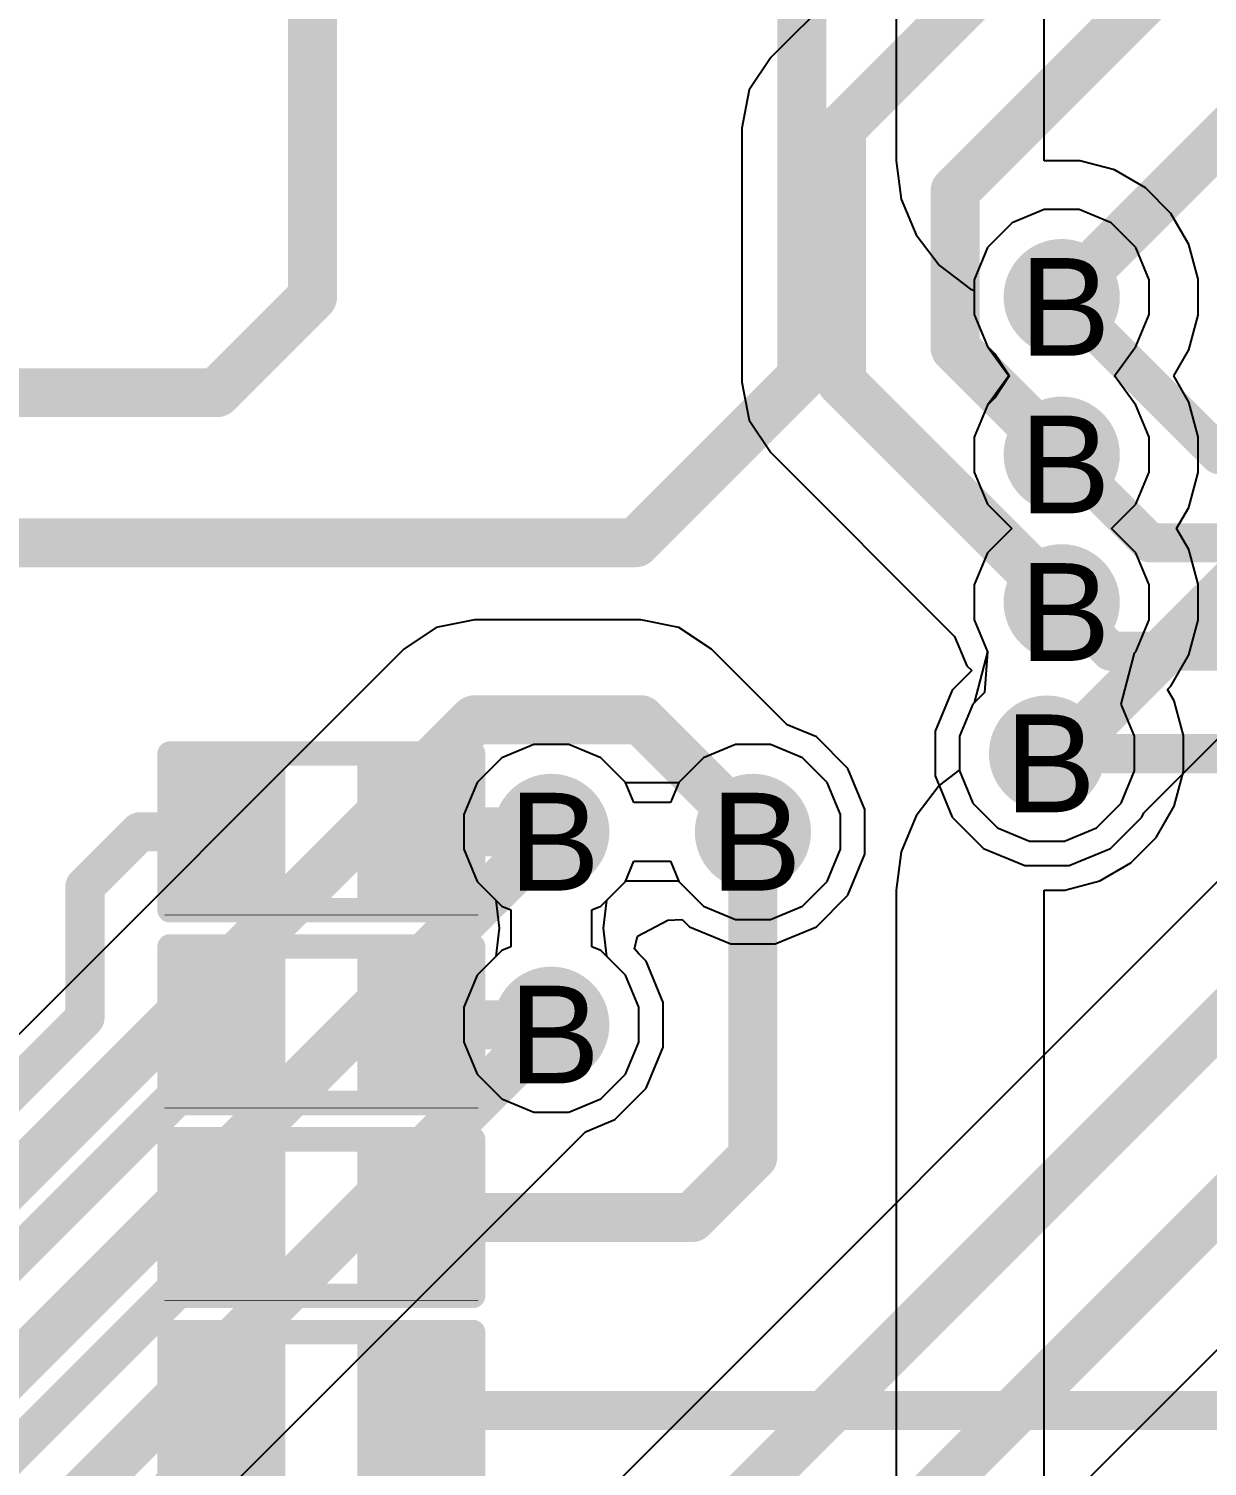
# Model space of a CAD drawing. Header units: inches. Extents: x 0 to 5379, y 0 to 5429.
# Drawn here: x 110.84 to 116.96, y 136.92 to 144.38 of the extents above; entities that cross this region are included whole.
import ezdxf

# ---------------------------------------------------------------- set-up
doc = ezdxf.new("R2010")
doc.units = ezdxf.units.IN
for name, color, linetype in [('Bottom Layer', 5, 'Continuous'), ('Bottom Solder', 6, 'Continuous'), ('Drill Drawing', 1, 'Continuous'), ('GND01', 16, 'Continuous'), ('GND02', 76, 'Continuous'), ('PWR', 156, 'Continuous'), ('SIG 01', 90, 'Continuous'), ('Top Layer', 1, 'Continuous'), ('Top Overlay', 2, 'Continuous'), ('Top Paste', 8, 'Continuous'), ('Top Solder', 216, 'Continuous'), ('Via Holes', 16, 'Continuous')]:
    doc.layers.add(name, color=color, linetype=linetype)
doc.styles.add('Arial', font='', dxfattribs={"height": 0.2})
doc.styles.get('Arial').set_extended_font_data('Arial')

# ---------------------------------------------------------------- blocks, each defined once
blk = doc.blocks.new('R___0402_327')
at = {"layer": 'Top Layer'}
for points in [[(-0.6985, -0.3175), (-0.6985, 0.3175), (-0.2413, 0.3175), (-0.2413, -0.3175)], [(0.2413, -0.3175), (0.2413, 0.3175), (0.6985, 0.3175), (0.6985, -0.3175)]]:
    blk.add_hatch(color=1, dxfattribs=at).paths.add_polyline_path(points)
at = {"layer": 'Top Paste'}
for points in [[(-0.6985, -0.3175), (-0.6985, 0.3175), (-0.2413, 0.3175), (-0.2413, -0.3175)], [(0.2413, -0.3175), (0.2413, 0.3175), (0.6985, 0.3175), (0.6985, -0.3175)]]:
    blk.add_hatch(color=8, dxfattribs=at).paths.add_polyline_path(points)
at = {"layer": 'Top Solder'}
for points in [[(-0.7535, -0.3725), (-0.7535, 0.3725), (-0.1863, 0.3725), (-0.1863, -0.3725)], [(0.1863, -0.3725), (0.1863, 0.3725), (0.7535, 0.3725), (0.7535, -0.3725)]]:
    blk.add_hatch(color=216, dxfattribs=at).paths.add_polyline_path(points)
at = {"layer": 'Top Overlay'}
for points in [[(-0.7874, 0.4064, 0.127, 0.127, 0), (0.7874, 0.4064, 0.127, 0.127, 0)], [(-0.7874, -0.4064, 0.127, 0.127, 0), (-0.7874, 0.4064, 0.127, 0.127, 0)], [(0.7874, -0.4064, 0.127, 0.127, 0), (0.7874, 0.4064, 0.127, 0.127, 0)], [(-0.7874, -0.4064, 0.127, 0.127, 0), (0.7874, -0.4064, 0.127, 0.127, 0)], [(-0.8128, -0.4318, 0.00323, 0.00323, 0), (0.8128, -0.4318, 0.00323, 0.00323, 0)]]:
    blk.add_lwpolyline(points, format="xyseb", dxfattribs=at)
for points in [[(-0.8191, 0.4064, 0.0635, 0.0635, 1), (-0.7556, 0.4064, 0.0635, 0.0635, 1)], [(-0.8191, 0.4064, 0.0635, 0.0635, 1), (-0.7556, 0.4064, 0.0635, 0.0635, 1)], [(0.7556, 0.4064, 0.0635, 0.0635, 1), (0.8191, 0.4064, 0.0635, 0.0635, 1)], [(0.7556, 0.4064, 0.0635, 0.0635, 1), (0.8191, 0.4064, 0.0635, 0.0635, 1)], [(-0.8191, -0.4064, 0.0635, 0.0635, 1), (-0.7556, -0.4064, 0.0635, 0.0635, 1)], [(-0.8191, -0.4064, 0.0635, 0.0635, 1), (-0.7556, -0.4064, 0.0635, 0.0635, 1)], [(0.7556, -0.4064, 0.0635, 0.0635, 1), (0.8191, -0.4064, 0.0635, 0.0635, 1)], [(0.7556, -0.4064, 0.0635, 0.0635, 1), (0.8191, -0.4064, 0.0635, 0.0635, 1)], [(-0.8136, -0.4318, 0.00161, 0.00161, 1), (-0.812, -0.4318, 0.00161, 0.00161, 1)], [(0.812, -0.4318, 0.00161, 0.00161, 1), (0.8136, -0.4318, 0.00161, 0.00161, 1)]]:
    blk.add_lwpolyline(points, format="xyseb", close=True, dxfattribs=at)
blk = doc.blocks.new('R___0402_328')
at = {"layer": 'Top Layer'}
for points in [[(-0.6985, -0.3175), (-0.6985, 0.3175), (-0.2413, 0.3175), (-0.2413, -0.3175)], [(0.2413, -0.3175), (0.2413, 0.3175), (0.6985, 0.3175), (0.6985, -0.3175)]]:
    blk.add_hatch(color=1, dxfattribs=at).paths.add_polyline_path(points)
at = {"layer": 'Top Paste'}
for points in [[(-0.6985, -0.3175), (-0.6985, 0.3175), (-0.2413, 0.3175), (-0.2413, -0.3175)], [(0.2413, -0.3175), (0.2413, 0.3175), (0.6985, 0.3175), (0.6985, -0.3175)]]:
    blk.add_hatch(color=8, dxfattribs=at).paths.add_polyline_path(points)
at = {"layer": 'Top Solder'}
for points in [[(-0.7535, -0.3725), (-0.7535, 0.3725), (-0.1863, 0.3725), (-0.1863, -0.3725)], [(0.1863, -0.3725), (0.1863, 0.3725), (0.7535, 0.3725), (0.7535, -0.3725)]]:
    blk.add_hatch(color=216, dxfattribs=at).paths.add_polyline_path(points)
at = {"layer": 'Top Overlay'}
for points in [[(-0.7874, 0.4064, 0.127, 0.127, 0), (0.7874, 0.4064, 0.127, 0.127, 0)], [(-0.7874, -0.4064, 0.127, 0.127, 0), (-0.7874, 0.4064, 0.127, 0.127, 0)], [(0.7874, -0.4064, 0.127, 0.127, 0), (0.7874, 0.4064, 0.127, 0.127, 0)], [(-0.7874, -0.4064, 0.127, 0.127, 0), (0.7874, -0.4064, 0.127, 0.127, 0)], [(-0.8128, -0.4318, 0.00323, 0.00323, 0), (0.8128, -0.4318, 0.00323, 0.00323, 0)]]:
    blk.add_lwpolyline(points, format="xyseb", dxfattribs=at)
for points in [[(-0.8191, 0.4064, 0.0635, 0.0635, 1), (-0.7556, 0.4064, 0.0635, 0.0635, 1)], [(-0.8191, 0.4064, 0.0635, 0.0635, 1), (-0.7556, 0.4064, 0.0635, 0.0635, 1)], [(0.7556, 0.4064, 0.0635, 0.0635, 1), (0.8191, 0.4064, 0.0635, 0.0635, 1)], [(0.7556, 0.4064, 0.0635, 0.0635, 1), (0.8191, 0.4064, 0.0635, 0.0635, 1)], [(-0.8191, -0.4064, 0.0635, 0.0635, 1), (-0.7556, -0.4064, 0.0635, 0.0635, 1)], [(-0.8191, -0.4064, 0.0635, 0.0635, 1), (-0.7556, -0.4064, 0.0635, 0.0635, 1)], [(0.7556, -0.4064, 0.0635, 0.0635, 1), (0.8191, -0.4064, 0.0635, 0.0635, 1)], [(0.7556, -0.4064, 0.0635, 0.0635, 1), (0.8191, -0.4064, 0.0635, 0.0635, 1)], [(-0.8136, -0.4318, 0.00161, 0.00161, 1), (-0.812, -0.4318, 0.00161, 0.00161, 1)], [(0.812, -0.4318, 0.00161, 0.00161, 1), (0.8136, -0.4318, 0.00161, 0.00161, 1)]]:
    blk.add_lwpolyline(points, format="xyseb", close=True, dxfattribs=at)
blk = doc.blocks.new('R___0402_330')
at = {"layer": 'Top Layer'}
for points in [[(-0.6985, -0.3175), (-0.6985, 0.3175), (-0.2413, 0.3175), (-0.2413, -0.3175)], [(0.2413, -0.3175), (0.2413, 0.3175), (0.6985, 0.3175), (0.6985, -0.3175)]]:
    blk.add_hatch(color=1, dxfattribs=at).paths.add_polyline_path(points)
at = {"layer": 'Top Paste'}
for points in [[(-0.6985, -0.3175), (-0.6985, 0.3175), (-0.2413, 0.3175), (-0.2413, -0.3175)], [(0.2413, -0.3175), (0.2413, 0.3175), (0.6985, 0.3175), (0.6985, -0.3175)]]:
    blk.add_hatch(color=8, dxfattribs=at).paths.add_polyline_path(points)
at = {"layer": 'Top Solder'}
for points in [[(-0.7535, -0.3725), (-0.7535, 0.3725), (-0.1863, 0.3725), (-0.1863, -0.3725)], [(0.1863, -0.3725), (0.1863, 0.3725), (0.7535, 0.3725), (0.7535, -0.3725)]]:
    blk.add_hatch(color=216, dxfattribs=at).paths.add_polyline_path(points)
at = {"layer": 'Top Overlay'}
for points in [[(-0.7874, 0.4064, 0.127, 0.127, 0), (0.7874, 0.4064, 0.127, 0.127, 0)], [(-0.7874, -0.4064, 0.127, 0.127, 0), (-0.7874, 0.4064, 0.127, 0.127, 0)], [(0.7874, -0.4064, 0.127, 0.127, 0), (0.7874, 0.4064, 0.127, 0.127, 0)], [(-0.7874, -0.4064, 0.127, 0.127, 0), (0.7874, -0.4064, 0.127, 0.127, 0)], [(-0.8128, -0.4318, 0.00323, 0.00323, 0), (0.8128, -0.4318, 0.00323, 0.00323, 0)]]:
    blk.add_lwpolyline(points, format="xyseb", dxfattribs=at)
for points in [[(-0.8191, 0.4064, 0.0635, 0.0635, 1), (-0.7556, 0.4064, 0.0635, 0.0635, 1)], [(-0.8191, 0.4064, 0.0635, 0.0635, 1), (-0.7556, 0.4064, 0.0635, 0.0635, 1)], [(0.7556, 0.4064, 0.0635, 0.0635, 1), (0.8191, 0.4064, 0.0635, 0.0635, 1)], [(0.7556, 0.4064, 0.0635, 0.0635, 1), (0.8191, 0.4064, 0.0635, 0.0635, 1)], [(-0.8191, -0.4064, 0.0635, 0.0635, 1), (-0.7556, -0.4064, 0.0635, 0.0635, 1)], [(-0.8191, -0.4064, 0.0635, 0.0635, 1), (-0.7556, -0.4064, 0.0635, 0.0635, 1)], [(0.7556, -0.4064, 0.0635, 0.0635, 1), (0.8191, -0.4064, 0.0635, 0.0635, 1)], [(0.7556, -0.4064, 0.0635, 0.0635, 1), (0.8191, -0.4064, 0.0635, 0.0635, 1)], [(-0.8136, -0.4318, 0.00161, 0.00161, 1), (-0.812, -0.4318, 0.00161, 0.00161, 1)], [(0.812, -0.4318, 0.00161, 0.00161, 1), (0.8136, -0.4318, 0.00161, 0.00161, 1)]]:
    blk.add_lwpolyline(points, format="xyseb", close=True, dxfattribs=at)
blk = doc.blocks.new('R___0402_331')
at = {"layer": 'Top Layer'}
for points in [[(-0.6985, -0.3175), (-0.6985, 0.3175), (-0.2413, 0.3175), (-0.2413, -0.3175)], [(0.2413, -0.3175), (0.2413, 0.3175), (0.6985, 0.3175), (0.6985, -0.3175)]]:
    blk.add_hatch(color=1, dxfattribs=at).paths.add_polyline_path(points)
at = {"layer": 'Top Paste'}
for points in [[(-0.6985, -0.3175), (-0.6985, 0.3175), (-0.2413, 0.3175), (-0.2413, -0.3175)], [(0.2413, -0.3175), (0.2413, 0.3175), (0.6985, 0.3175), (0.6985, -0.3175)]]:
    blk.add_hatch(color=8, dxfattribs=at).paths.add_polyline_path(points)
at = {"layer": 'Top Solder'}
for points in [[(-0.7535, -0.3725), (-0.7535, 0.3725), (-0.1863, 0.3725), (-0.1863, -0.3725)], [(0.1863, -0.3725), (0.1863, 0.3725), (0.7535, 0.3725), (0.7535, -0.3725)]]:
    blk.add_hatch(color=216, dxfattribs=at).paths.add_polyline_path(points)
at = {"layer": 'Top Overlay'}
for points in [[(-0.7874, 0.4064, 0.127, 0.127, 0), (0.7874, 0.4064, 0.127, 0.127, 0)], [(-0.7874, -0.4064, 0.127, 0.127, 0), (-0.7874, 0.4064, 0.127, 0.127, 0)], [(0.7874, -0.4064, 0.127, 0.127, 0), (0.7874, 0.4064, 0.127, 0.127, 0)], [(-0.7874, -0.4064, 0.127, 0.127, 0), (0.7874, -0.4064, 0.127, 0.127, 0)], [(-0.8128, -0.4318, 0.00323, 0.00323, 0), (0.8128, -0.4318, 0.00323, 0.00323, 0)]]:
    blk.add_lwpolyline(points, format="xyseb", dxfattribs=at)
for points in [[(-0.8191, 0.4064, 0.0635, 0.0635, 1), (-0.7556, 0.4064, 0.0635, 0.0635, 1)], [(-0.8191, 0.4064, 0.0635, 0.0635, 1), (-0.7556, 0.4064, 0.0635, 0.0635, 1)], [(0.7556, 0.4064, 0.0635, 0.0635, 1), (0.8191, 0.4064, 0.0635, 0.0635, 1)], [(0.7556, 0.4064, 0.0635, 0.0635, 1), (0.8191, 0.4064, 0.0635, 0.0635, 1)], [(-0.8191, -0.4064, 0.0635, 0.0635, 1), (-0.7556, -0.4064, 0.0635, 0.0635, 1)], [(-0.8191, -0.4064, 0.0635, 0.0635, 1), (-0.7556, -0.4064, 0.0635, 0.0635, 1)], [(0.7556, -0.4064, 0.0635, 0.0635, 1), (0.8191, -0.4064, 0.0635, 0.0635, 1)], [(0.7556, -0.4064, 0.0635, 0.0635, 1), (0.8191, -0.4064, 0.0635, 0.0635, 1)], [(-0.8136, -0.4318, 0.00161, 0.00161, 1), (-0.812, -0.4318, 0.00161, 0.00161, 1)], [(0.812, -0.4318, 0.00161, 0.00161, 1), (0.8136, -0.4318, 0.00161, 0.00161, 1)]]:
    blk.add_lwpolyline(points, format="xyseb", close=True, dxfattribs=at)

msp = doc.modelspace()

# ---------------------------------------------------------------- hatches: boundary and pattern name
at = {"layer": 'Bottom Layer'}
h = msp.add_hatch(color=5, dxfattribs=at)
edge = h.paths.add_edge_path()
edge.add_arc((116.2003, 142.9855), 0.2, 0, 360)
h = msp.add_hatch(color=5, dxfattribs=at)
edge = h.paths.add_edge_path()
edge.add_arc((116.2003, 142.1678), 0.2, 0, 360)
h = msp.add_hatch(color=5, dxfattribs=at)
edge = h.paths.add_edge_path()
edge.add_arc((116.2003, 141.4018), 0.2, 0, 360)
h = msp.add_hatch(color=5, dxfattribs=at)
edge = h.paths.add_edge_path()
edge.add_arc((116.1241, 140.6166), 0.2, 0, 360)
h = msp.add_hatch(color=5, dxfattribs=at)
edge = h.paths.add_edge_path()
edge.add_arc((113.5511, 140.2102), 0.2, 0, 360)
h = msp.add_hatch(color=5, dxfattribs=at)
edge = h.paths.add_edge_path()
edge.add_arc((114.5978, 140.2102), 0.2, 0, 360)
h = msp.add_hatch(color=5, dxfattribs=at)
edge = h.paths.add_edge_path()
edge.add_arc((113.5511, 139.2094), 0.2, 0, 360)
at = {"layer": 'Bottom Solder'}
h = msp.add_hatch(color=6, dxfattribs=at)
edge = h.paths.add_edge_path()
edge.add_arc((116.2003, 142.9855), 0.3016, 0, 360)
h = msp.add_hatch(color=6, dxfattribs=at)
edge = h.paths.add_edge_path()
edge.add_arc((116.2003, 142.1678), 0.3016, 0, 360)
h = msp.add_hatch(color=6, dxfattribs=at)
edge = h.paths.add_edge_path()
edge.add_arc((116.2003, 141.4018), 0.3016, 0, 360)
h = msp.add_hatch(color=6, dxfattribs=at)
edge = h.paths.add_edge_path()
edge.add_arc((116.1241, 140.6166), 0.3016, 0, 360)
h = msp.add_hatch(color=6, dxfattribs=at)
edge = h.paths.add_edge_path()
edge.add_arc((113.5511, 140.2102), 0.3016, 0, 360)
h = msp.add_hatch(color=6, dxfattribs=at)
edge = h.paths.add_edge_path()
edge.add_arc((114.5978, 140.2102), 0.3016, 0, 360)
h = msp.add_hatch(color=6, dxfattribs=at)
edge = h.paths.add_edge_path()
edge.add_arc((113.5511, 139.2094), 0.3016, 0, 360)
at = {"layer": 'GND01'}
h = msp.add_hatch(color=16, dxfattribs=at)
edge = h.paths.add_edge_path()
edge.add_arc((116.2003, 142.9855), 0.2, 0, 360)
h = msp.add_hatch(color=16, dxfattribs=at)
edge = h.paths.add_edge_path()
edge.add_arc((116.2003, 142.1678), 0.2, 0, 360)
h = msp.add_hatch(color=16, dxfattribs=at)
edge = h.paths.add_edge_path()
edge.add_arc((116.2003, 141.4018), 0.2, 0, 360)
h = msp.add_hatch(color=16, dxfattribs=at)
edge = h.paths.add_edge_path()
edge.add_arc((116.1241, 140.6166), 0.2, 0, 360)
h = msp.add_hatch(color=16, dxfattribs=at)
edge = h.paths.add_edge_path()
edge.add_arc((113.5511, 140.2102), 0.2, 0, 360)
h = msp.add_hatch(color=16, dxfattribs=at)
edge = h.paths.add_edge_path()
edge.add_arc((114.5978, 140.2102), 0.2, 0, 360)
h = msp.add_hatch(color=16, dxfattribs=at)
edge = h.paths.add_edge_path()
edge.add_arc((113.5511, 139.2094), 0.2, 0, 360)
at = {"layer": 'GND02'}
h = msp.add_hatch(color=76, dxfattribs=at)
edge = h.paths.add_edge_path()
edge.add_arc((116.2003, 142.9855), 0.2, 0, 360)
h = msp.add_hatch(color=76, dxfattribs=at)
edge = h.paths.add_edge_path()
edge.add_arc((116.2003, 142.1678), 0.2, 0, 360)
h = msp.add_hatch(color=76, dxfattribs=at)
edge = h.paths.add_edge_path()
edge.add_arc((116.2003, 141.4018), 0.2, 0, 360)
h = msp.add_hatch(color=76, dxfattribs=at)
edge = h.paths.add_edge_path()
edge.add_arc((116.1241, 140.6166), 0.2, 0, 360)
h = msp.add_hatch(color=76, dxfattribs=at)
edge = h.paths.add_edge_path()
edge.add_arc((113.5511, 140.2102), 0.2, 0, 360)
h = msp.add_hatch(color=76, dxfattribs=at)
edge = h.paths.add_edge_path()
edge.add_arc((114.5978, 140.2102), 0.2, 0, 360)
h = msp.add_hatch(color=76, dxfattribs=at)
edge = h.paths.add_edge_path()
edge.add_arc((113.5511, 139.2094), 0.2, 0, 360)
at = {"layer": 'PWR'}
h = msp.add_hatch(color=156, dxfattribs=at)
edge = h.paths.add_edge_path()
edge.add_arc((116.2003, 142.9855), 0.2, 0, 360)
h = msp.add_hatch(color=156, dxfattribs=at)
edge = h.paths.add_edge_path()
edge.add_arc((116.2003, 142.1678), 0.2, 0, 360)
h = msp.add_hatch(color=156, dxfattribs=at)
edge = h.paths.add_edge_path()
edge.add_arc((116.2003, 141.4018), 0.2, 0, 360)
h = msp.add_hatch(color=156, dxfattribs=at)
edge = h.paths.add_edge_path()
edge.add_arc((116.1241, 140.6166), 0.2, 0, 360)
h = msp.add_hatch(color=156, dxfattribs=at)
edge = h.paths.add_edge_path()
edge.add_arc((113.5511, 140.2102), 0.2, 0, 360)
h = msp.add_hatch(color=156, dxfattribs=at)
edge = h.paths.add_edge_path()
edge.add_arc((114.5978, 140.2102), 0.2, 0, 360)
h = msp.add_hatch(color=156, dxfattribs=at)
edge = h.paths.add_edge_path()
edge.add_arc((113.5511, 139.2094), 0.2, 0, 360)
at = {"layer": 'SIG 01'}
h = msp.add_hatch(color=90, dxfattribs=at)
edge = h.paths.add_edge_path()
edge.add_arc((116.2003, 142.9855), 0.2, 0, 360)
h = msp.add_hatch(color=90, dxfattribs=at)
edge = h.paths.add_edge_path()
edge.add_arc((116.2003, 142.1678), 0.2, 0, 360)
h = msp.add_hatch(color=90, dxfattribs=at)
edge = h.paths.add_edge_path()
edge.add_arc((116.2003, 141.4018), 0.2, 0, 360)
h = msp.add_hatch(color=90, dxfattribs=at)
edge = h.paths.add_edge_path()
edge.add_arc((116.1241, 140.6166), 0.2, 0, 360)
h = msp.add_hatch(color=90, dxfattribs=at)
edge = h.paths.add_edge_path()
edge.add_arc((113.5511, 140.2102), 0.2, 0, 360)
h = msp.add_hatch(color=90, dxfattribs=at)
edge = h.paths.add_edge_path()
edge.add_arc((114.5978, 140.2102), 0.2, 0, 360)
h = msp.add_hatch(color=90, dxfattribs=at)
edge = h.paths.add_edge_path()
edge.add_arc((113.5511, 139.2094), 0.2, 0, 360)
at = {"layer": 'Top Layer'}
h = msp.add_hatch(color=1, dxfattribs=at)
edge = h.paths.add_edge_path()
edge.add_arc((116.2003, 142.9855), 0.2, 0, 360)
h = msp.add_hatch(color=1, dxfattribs=at)
edge = h.paths.add_edge_path()
edge.add_arc((116.2003, 142.1678), 0.2, 0, 360)
h = msp.add_hatch(color=1, dxfattribs=at)
edge = h.paths.add_edge_path()
edge.add_arc((116.2003, 141.4018), 0.2, 0, 360)
h = msp.add_hatch(color=1, dxfattribs=at)
edge = h.paths.add_edge_path()
edge.add_arc((116.1241, 140.6166), 0.2, 0, 360)
h = msp.add_hatch(color=1, dxfattribs=at)
edge = h.paths.add_edge_path()
edge.add_arc((113.5511, 140.2102), 0.2, 0, 360)
h = msp.add_hatch(color=1, dxfattribs=at)
edge = h.paths.add_edge_path()
edge.add_arc((114.5978, 140.2102), 0.2, 0, 360)
h = msp.add_hatch(color=1, dxfattribs=at)
edge = h.paths.add_edge_path()
edge.add_arc((113.5511, 139.2094), 0.2, 0, 360)
at = {"layer": 'Top Solder'}
h = msp.add_hatch(color=216, dxfattribs=at)
edge = h.paths.add_edge_path()
edge.add_arc((116.2003, 142.9855), 0.3016, 0, 360)
h = msp.add_hatch(color=216, dxfattribs=at)
edge = h.paths.add_edge_path()
edge.add_arc((116.2003, 142.1678), 0.3016, 0, 360)
h = msp.add_hatch(color=216, dxfattribs=at)
edge = h.paths.add_edge_path()
edge.add_arc((116.2003, 141.4018), 0.3016, 0, 360)
h = msp.add_hatch(color=216, dxfattribs=at)
edge = h.paths.add_edge_path()
edge.add_arc((116.1241, 140.6166), 0.3016, 0, 360)
h = msp.add_hatch(color=216, dxfattribs=at)
edge = h.paths.add_edge_path()
edge.add_arc((113.5511, 140.2102), 0.3016, 0, 360)
h = msp.add_hatch(color=216, dxfattribs=at)
edge = h.paths.add_edge_path()
edge.add_arc((114.5978, 140.2102), 0.3016, 0, 360)
h = msp.add_hatch(color=216, dxfattribs=at)
edge = h.paths.add_edge_path()
edge.add_arc((113.5511, 139.2094), 0.3016, 0, 360)
at = {"layer": 'Via Holes'}
h = msp.add_hatch(color=7, dxfattribs=at)
edge = h.paths.add_edge_path()
edge.add_arc((116.2003, 142.9855), 0.1, 0, 360)
h = msp.add_hatch(color=7, dxfattribs=at)
edge = h.paths.add_edge_path()
edge.add_arc((116.2003, 142.1678), 0.1, 0, 360)
h = msp.add_hatch(color=7, dxfattribs=at)
edge = h.paths.add_edge_path()
edge.add_arc((116.2003, 141.4018), 0.1, 0, 360)
h = msp.add_hatch(color=7, dxfattribs=at)
edge = h.paths.add_edge_path()
edge.add_arc((116.1241, 140.6166), 0.1, 0, 360)
h = msp.add_hatch(color=7, dxfattribs=at)
edge = h.paths.add_edge_path()
edge.add_arc((113.5511, 140.2102), 0.1, 0, 360)
h = msp.add_hatch(color=7, dxfattribs=at)
edge = h.paths.add_edge_path()
edge.add_arc((114.5978, 140.2102), 0.1, 0, 360)
h = msp.add_hatch(color=7, dxfattribs=at)
edge = h.paths.add_edge_path()
edge.add_arc((113.5511, 139.2094), 0.1, 0, 360)

# ---------------------------------------------------------------- linework, layer by layer
at = {"layer": 'Bottom Layer'}
for p, q in [((115.3412, 144.6833), (115.3412, 143.6935)), ((116.1098, 143.6935), (116.1098, 144.6833)), ((115.3412, 143.6935), (115.3674, 143.4946)), ((116.2935, 143.6935), (116.1098, 143.6935)), ((116.4736, 143.6453), (116.2935, 143.6935)), ((116.6351, 143.5521), (116.4736, 143.6453)), ((116.7669, 143.4202), (116.6351, 143.5521)), ((115.3674, 143.4946), (115.4442, 143.3092)), ((116.8601, 143.2588), (116.7669, 143.4202)), ((115.4442, 143.3092), (115.5663, 143.1501)), ((116.9083, 143.0787), (116.8601, 143.2588)), ((115.5663, 143.1501), (115.7255, 143.0279)), ((115.7255, 143.0279), (115.7463, 143.0193)), ((115.7463, 143.0193), (115.7463, 142.8952)), ((116.9083, 142.8923), (116.9083, 143.0787)), ((115.7463, 142.8952), (115.8154, 142.7284)), ((116.8601, 142.7122), (116.9083, 142.8923)), ((115.8154, 142.7284), (115.851, 142.6928)), ((116.7818, 142.5767), (116.8601, 142.7122)), ((115.851, 142.6928), (115.9274, 142.5767)), ((115.9274, 142.5767), (115.851, 142.4605)), ((116.8601, 142.4411), (116.7818, 142.5767)), ((115.8154, 142.425), (115.7463, 142.2581)), ((115.851, 142.4605), (115.8154, 142.425)), ((116.9083, 142.261), (116.8601, 142.4411)), ((115.7463, 142.2581), (115.7463, 142.0775)), ((116.9083, 142.0746), (116.9083, 142.261)), ((115.7463, 142.0775), (115.8154, 141.9106)), ((116.8601, 141.8945), (116.9083, 142.0746)), ((115.8154, 141.9106), (115.9413, 141.7848)), ((116.7967, 141.7848), (116.8601, 141.8945)), ((115.9413, 141.7848), (115.8154, 141.659)), ((116.8601, 141.6751), (116.7967, 141.7848)), ((116.9083, 141.495), (116.8601, 141.6751)), ((115.8154, 141.659), (115.7463, 141.4921)), ((115.7463, 141.4921), (115.7463, 141.3115)), ((116.9083, 141.3086), (116.9083, 141.495)), ((115.7463, 141.3115), (115.8154, 141.1446)), ((116.8601, 141.1285), (116.9083, 141.3086)), ((115.8154, 141.1446), (115.7997, 140.9343)), ((116.7669, 140.9671), (116.8601, 141.1285)), ((115.7997, 140.9343), (115.7392, 140.8738)), ((116.7494, 140.9496), (116.7669, 140.9671)), ((116.7839, 140.8899), (116.7494, 140.9496)), ((115.7392, 140.8738), (115.6701, 140.7069)), ((116.8321, 140.7098), (116.7839, 140.8899)), ((115.6701, 140.7069), (115.6701, 140.5317)), ((116.8321, 140.5234), (116.8321, 140.7098)), ((113.4608, 140.6642), (113.2939, 140.5951)), ((113.6414, 140.6642), (113.4608, 140.6642)), ((113.8083, 140.5951), (113.6414, 140.6642)), ((114.5075, 140.6642), (114.3406, 140.5951)), ((114.6881, 140.6642), (114.5075, 140.6642)), ((114.855, 140.5951), (114.6881, 140.6642)), ((113.2939, 140.5951), (113.1662, 140.4674)), ((113.936, 140.4674), (113.8083, 140.5951)), ((114.3406, 140.5951), (114.2129, 140.4674)), ((114.9827, 140.4674), (114.855, 140.5951)), ((115.6701, 140.5317), (115.5663, 140.4521)), ((116.7839, 140.3433), (116.8321, 140.5234)), ((113.1662, 140.4674), (113.0971, 140.3005)), ((113.9795, 140.3622), (113.936, 140.4674)), ((114.2129, 140.4674), (114.1694, 140.3622)), ((115.0518, 140.3005), (114.9827, 140.4674)), ((115.5663, 140.4521), (115.4442, 140.2929)), ((114.1694, 140.3622), (113.9795, 140.3622)), ((116.6907, 140.1819), (116.7839, 140.3433)), ((113.0971, 140.3005), (113.0971, 140.1199)), ((115.0518, 140.1199), (115.0518, 140.3005)), ((115.4442, 140.2929), (115.3674, 140.1075)), ((116.5589, 140.0501), (116.6907, 140.1819)), ((113.0971, 140.1199), (113.1662, 139.953)), ((114.9827, 139.953), (115.0518, 140.1199)), ((115.3674, 140.1075), (115.3412, 139.9086)), ((113.936, 139.953), (113.9795, 140.0582)), ((113.9795, 140.0582), (114.1694, 140.0582)), ((114.1694, 140.0582), (114.2129, 139.953)), ((116.3974, 139.9569), (116.5589, 140.0501)), ((113.1662, 139.953), (113.2939, 139.8253)), ((113.8083, 139.8253), (113.936, 139.953)), ((114.2129, 139.953), (114.3406, 139.8253)), ((114.855, 139.8253), (114.9827, 139.953)), ((116.2173, 139.9086), (116.3974, 139.9569)), ((115.3412, 139.9086), (115.3412, 131.029)), ((116.1098, 131.029), (116.1098, 139.9086)), ((116.1098, 139.9086), (116.2173, 139.9086)), ((113.2939, 139.8253), (113.3405, 139.8061)), ((113.3405, 139.8061), (113.3405, 139.6136)), ((113.7617, 139.8061), (113.8083, 139.8253)), ((113.7617, 139.6136), (113.7617, 139.8061)), ((114.3406, 139.8253), (114.5075, 139.7562)), ((114.6881, 139.7562), (114.855, 139.8253)), ((114.5075, 139.7562), (114.6881, 139.7562)), ((113.2939, 139.5943), (113.1662, 139.4666)), ((113.3405, 139.6136), (113.2939, 139.5943)), ((113.8083, 139.5943), (113.7617, 139.6136)), ((113.936, 139.4666), (113.8083, 139.5943)), ((113.1662, 139.4666), (113.0971, 139.2998)), ((114.0051, 139.2998), (113.936, 139.4666)), ((113.0971, 139.2998), (113.0971, 139.1191)), ((114.0051, 139.1191), (114.0051, 139.2998)), ((113.0971, 139.1191), (113.1662, 138.9523)), ((113.936, 138.9523), (114.0051, 139.1191)), ((113.1662, 138.9523), (113.2939, 138.8246)), ((113.8083, 138.8246), (113.936, 138.9523)), ((113.2939, 138.8246), (113.4608, 138.7555)), ((113.6414, 138.7555), (113.8083, 138.8246)), ((113.4608, 138.7555), (113.6414, 138.7555))]:
    msp.add_line(p, q, dxfattribs=at)
at = {"layer": 'GND01'}
for p, q in [((116.11, 143.4395), (115.9432, 143.3704)), ((116.2906, 143.4395), (116.11, 143.4395)), ((116.4575, 143.3704), (116.2906, 143.4395)), ((115.9432, 143.3704), (115.8154, 143.2427)), ((116.5852, 143.2427), (116.4575, 143.3704)), ((115.8154, 143.2427), (115.7463, 143.0758)), ((116.6543, 143.0758), (116.5852, 143.2427)), ((115.7463, 143.0758), (115.7463, 142.8952)), ((116.6543, 142.8952), (116.6543, 143.0758)), ((115.7463, 142.8952), (115.8154, 142.7284)), ((116.5852, 142.7284), (116.6543, 142.8952)), ((115.8154, 142.7284), (115.9257, 142.5767)), ((116.4749, 142.5767), (116.5852, 142.7284)), ((115.9257, 142.5767), (115.8154, 142.425)), ((116.5852, 142.425), (116.4749, 142.5767)), ((115.8154, 142.425), (115.7463, 142.2581)), ((116.6543, 142.2581), (116.5852, 142.425)), ((115.7463, 142.2581), (115.7463, 142.0775)), ((116.6543, 142.0775), (116.6543, 142.2581)), ((115.7463, 142.0775), (115.8154, 141.9106)), ((116.5852, 141.9106), (116.6543, 142.0775)), ((115.8154, 141.9106), (115.9413, 141.7848)), ((116.4594, 141.7848), (116.5852, 141.9106)), ((115.9413, 141.7848), (115.8154, 141.659)), ((116.5852, 141.659), (116.4594, 141.7848)), ((115.8154, 141.659), (115.7463, 141.4921)), ((116.6543, 141.4921), (116.5852, 141.659)), ((115.7463, 141.4921), (115.7463, 141.3115)), ((116.6543, 141.3115), (116.6543, 141.4921)), ((115.7463, 141.3115), (115.8154, 141.1446)), ((116.5852, 141.1446), (116.6543, 141.3115)), ((115.8154, 141.1446), (115.7458, 140.8804)), ((116.5786, 141.138), (116.5852, 141.1446)), ((116.509, 140.8738), (116.5786, 141.138)), ((115.7392, 140.8738), (115.6701, 140.7069)), ((115.7458, 140.8804), (115.7392, 140.8738)), ((116.5781, 140.7069), (116.509, 140.8738)), ((115.6701, 140.7069), (115.6701, 140.5263)), ((116.5781, 140.5263), (116.5781, 140.7069)), ((113.4608, 140.6642), (113.2939, 140.5951)), ((113.6414, 140.6642), (113.4608, 140.6642)), ((113.8083, 140.5951), (113.6414, 140.6642)), ((114.5075, 140.6642), (114.3406, 140.5951)), ((114.6881, 140.6642), (114.5075, 140.6642)), ((114.855, 140.5951), (114.6881, 140.6642)), ((113.2939, 140.5951), (113.1662, 140.4674)), ((113.936, 140.4674), (113.8083, 140.5951)), ((114.3406, 140.5951), (114.2129, 140.4674)), ((114.9827, 140.4674), (114.855, 140.5951)), ((115.6701, 140.5263), (115.7392, 140.3594)), ((116.509, 140.3594), (116.5781, 140.5263)), ((113.1662, 140.4674), (113.0971, 140.3005)), ((113.937, 140.4649), (113.936, 140.4674)), ((114.2119, 140.4649), (113.937, 140.4649)), ((114.2129, 140.4674), (114.2119, 140.4649)), ((115.0518, 140.3005), (114.9827, 140.4674)), ((115.7392, 140.3594), (115.867, 140.2317)), ((116.3813, 140.2317), (116.509, 140.3594)), ((113.0971, 140.3005), (113.0971, 140.1199)), ((115.0518, 140.1199), (115.0518, 140.3005)), ((115.867, 140.2317), (116.0338, 140.1626)), ((116.2144, 140.1626), (116.3813, 140.2317)), ((113.0971, 140.1199), (113.1662, 139.953)), ((114.9827, 139.953), (115.0518, 140.1199)), ((116.0338, 140.1626), (116.2144, 140.1626)), ((113.1662, 139.953), (113.2629, 139.8564)), ((113.8393, 139.8564), (113.936, 139.953)), ((113.936, 139.953), (113.937, 139.9555)), ((113.937, 139.9555), (114.2119, 139.9555)), ((114.2119, 139.9555), (114.2129, 139.953)), ((114.2129, 139.953), (114.3406, 139.8253)), ((114.855, 139.8253), (114.9827, 139.953)), ((113.2629, 139.8564), (113.2802, 139.7098)), ((113.8219, 139.7098), (113.8393, 139.8564)), ((114.3406, 139.8253), (114.5075, 139.7562)), ((114.6881, 139.7562), (114.855, 139.8253)), ((114.5075, 139.7562), (114.6881, 139.7562)), ((113.2802, 139.7098), (113.2629, 139.5633)), ((113.8393, 139.5633), (113.8219, 139.7098)), ((113.2629, 139.5633), (113.1662, 139.4666)), ((113.936, 139.4666), (113.8393, 139.5633)), ((113.1662, 139.4666), (113.0971, 139.2998)), ((114.0051, 139.2998), (113.936, 139.4666)), ((113.0971, 139.2998), (113.0971, 139.1191)), ((114.0051, 139.1191), (114.0051, 139.2998)), ((113.0971, 139.1191), (113.1662, 138.9523)), ((113.936, 138.9523), (114.0051, 139.1191)), ((113.1662, 138.9523), (113.2939, 138.8246)), ((113.8083, 138.8246), (113.936, 138.9523)), ((113.2939, 138.8246), (113.4608, 138.7555)), ((113.6414, 138.7555), (113.8083, 138.8246)), ((113.4608, 138.7555), (113.6414, 138.7555))]:
    msp.add_line(p, q, dxfattribs=at)
at = {"layer": 'GND02'}
for p, q in [((116.11, 143.4395), (115.9432, 143.3704)), ((116.2906, 143.4395), (116.11, 143.4395)), ((116.4575, 143.3704), (116.2906, 143.4395)), ((115.9432, 143.3704), (115.8154, 143.2427)), ((116.5852, 143.2427), (116.4575, 143.3704)), ((115.8154, 143.2427), (115.7463, 143.0758)), ((116.6543, 143.0758), (116.5852, 143.2427)), ((115.7463, 143.0758), (115.7463, 142.8952)), ((116.6543, 142.8952), (116.6543, 143.0758)), ((115.7463, 142.8952), (115.8154, 142.7284)), ((116.5852, 142.7284), (116.6543, 142.8952)), ((115.8154, 142.7284), (115.9257, 142.5767)), ((116.4749, 142.5767), (116.5852, 142.7284)), ((115.9257, 142.5767), (115.8154, 142.425)), ((116.5852, 142.425), (116.4749, 142.5767)), ((115.8154, 142.425), (115.7463, 142.2581)), ((116.6543, 142.2581), (116.5852, 142.425)), ((115.7463, 142.2581), (115.7463, 142.0775)), ((116.6543, 142.0775), (116.6543, 142.2581)), ((115.7463, 142.0775), (115.8154, 141.9106)), ((116.5852, 141.9106), (116.6543, 142.0775)), ((115.8154, 141.9106), (115.9413, 141.7848)), ((116.4594, 141.7848), (116.5852, 141.9106)), ((115.9413, 141.7848), (115.8154, 141.659)), ((116.5852, 141.659), (116.4594, 141.7848)), ((115.8154, 141.659), (115.7463, 141.4921)), ((116.6543, 141.4921), (116.5852, 141.659)), ((115.7463, 141.4921), (115.7463, 141.3115)), ((116.6543, 141.3115), (116.6543, 141.4921)), ((115.7463, 141.3115), (115.8154, 141.1446)), ((116.5852, 141.1446), (116.6543, 141.3115)), ((115.8154, 141.1446), (115.7458, 140.8804)), ((116.5786, 141.138), (116.5852, 141.1446)), ((116.509, 140.8738), (116.5786, 141.138)), ((115.7392, 140.8738), (115.6701, 140.7069)), ((115.7458, 140.8804), (115.7392, 140.8738)), ((116.5781, 140.7069), (116.509, 140.8738)), ((115.6701, 140.7069), (115.6701, 140.5263)), ((116.5781, 140.5263), (116.5781, 140.7069)), ((113.4608, 140.6642), (113.2939, 140.5951)), ((113.6414, 140.6642), (113.4608, 140.6642)), ((113.8083, 140.5951), (113.6414, 140.6642)), ((114.5075, 140.6642), (114.3406, 140.5951)), ((114.6881, 140.6642), (114.5075, 140.6642)), ((114.855, 140.5951), (114.6881, 140.6642)), ((113.2939, 140.5951), (113.1662, 140.4674)), ((113.936, 140.4674), (113.8083, 140.5951)), ((114.3406, 140.5951), (114.2129, 140.4674)), ((114.9827, 140.4674), (114.855, 140.5951)), ((115.6701, 140.5263), (115.7392, 140.3594)), ((116.509, 140.3594), (116.5781, 140.5263)), ((113.1662, 140.4674), (113.0971, 140.3005)), ((113.937, 140.4649), (113.936, 140.4674)), ((114.2119, 140.4649), (113.937, 140.4649)), ((114.2129, 140.4674), (114.2119, 140.4649)), ((115.0518, 140.3005), (114.9827, 140.4674)), ((115.7392, 140.3594), (115.867, 140.2317)), ((116.3813, 140.2317), (116.509, 140.3594)), ((113.0971, 140.3005), (113.0971, 140.1199)), ((115.0518, 140.1199), (115.0518, 140.3005)), ((115.867, 140.2317), (116.0338, 140.1626)), ((116.2144, 140.1626), (116.3813, 140.2317)), ((113.0971, 140.1199), (113.1662, 139.953)), ((114.9827, 139.953), (115.0518, 140.1199)), ((116.0338, 140.1626), (116.2144, 140.1626)), ((113.1662, 139.953), (113.2629, 139.8564)), ((113.8393, 139.8564), (113.936, 139.953)), ((113.936, 139.953), (113.937, 139.9555)), ((113.937, 139.9555), (114.2119, 139.9555)), ((114.2119, 139.9555), (114.2129, 139.953)), ((114.2129, 139.953), (114.3406, 139.8253)), ((114.855, 139.8253), (114.9827, 139.953)), ((113.2629, 139.8564), (113.2802, 139.7098)), ((113.8219, 139.7098), (113.8393, 139.8564)), ((114.3406, 139.8253), (114.5075, 139.7562)), ((114.6881, 139.7562), (114.855, 139.8253)), ((114.5075, 139.7562), (114.6881, 139.7562)), ((113.2802, 139.7098), (113.2629, 139.5633)), ((113.8393, 139.5633), (113.8219, 139.7098)), ((113.2629, 139.5633), (113.1662, 139.4666)), ((113.936, 139.4666), (113.8393, 139.5633)), ((113.1662, 139.4666), (113.0971, 139.2998)), ((114.0051, 139.2998), (113.936, 139.4666)), ((113.0971, 139.2998), (113.0971, 139.1191)), ((114.0051, 139.1191), (114.0051, 139.2998)), ((113.0971, 139.1191), (113.1662, 138.9523)), ((113.936, 138.9523), (114.0051, 139.1191)), ((113.1662, 138.9523), (113.2939, 138.8246)), ((113.8083, 138.8246), (113.936, 138.9523)), ((113.2939, 138.8246), (113.4608, 138.7555)), ((113.6414, 138.7555), (113.8083, 138.8246)), ((113.4608, 138.7555), (113.6414, 138.7555))]:
    msp.add_line(p, q, dxfattribs=at)
at = {"layer": 'PWR'}
for p, q in [((116.11, 143.4395), (115.9432, 143.3704)), ((116.2906, 143.4395), (116.11, 143.4395)), ((116.4575, 143.3704), (116.2906, 143.4395)), ((115.9432, 143.3704), (115.8154, 143.2427)), ((116.5852, 143.2427), (116.4575, 143.3704)), ((115.8154, 143.2427), (115.7463, 143.0758)), ((116.6543, 143.0758), (116.5852, 143.2427)), ((115.7463, 143.0758), (115.7463, 142.8952)), ((116.6543, 142.8952), (116.6543, 143.0758)), ((115.7463, 142.8952), (115.8154, 142.7284)), ((116.5852, 142.7284), (116.6543, 142.8952)), ((115.8154, 142.7284), (115.9257, 142.5767)), ((116.4749, 142.5767), (116.5852, 142.7284)), ((115.9257, 142.5767), (115.8154, 142.425)), ((116.5852, 142.425), (116.4749, 142.5767)), ((115.8154, 142.425), (115.7463, 142.2581)), ((116.6543, 142.2581), (116.5852, 142.425)), ((115.7463, 142.2581), (115.7463, 142.0775)), ((116.6543, 142.0775), (116.6543, 142.2581)), ((115.7463, 142.0775), (115.8154, 141.9106)), ((116.5852, 141.9106), (116.6543, 142.0775)), ((115.8154, 141.9106), (115.9413, 141.7848)), ((116.4594, 141.7848), (116.5852, 141.9106)), ((115.9413, 141.7848), (115.8154, 141.659)), ((116.5852, 141.659), (116.4594, 141.7848)), ((115.8154, 141.659), (115.7463, 141.4921)), ((116.6543, 141.4921), (116.5852, 141.659)), ((115.7463, 141.4921), (115.7463, 141.3115)), ((116.6543, 141.3115), (116.6543, 141.4921)), ((115.7463, 141.3115), (115.8154, 141.1446)), ((116.5852, 141.1446), (116.6543, 141.3115)), ((115.8154, 141.1446), (115.7458, 140.8804)), ((116.5786, 141.138), (116.5852, 141.1446)), ((116.509, 140.8738), (116.5786, 141.138)), ((115.7392, 140.8738), (115.6701, 140.7069)), ((115.7458, 140.8804), (115.7392, 140.8738)), ((116.5781, 140.7069), (116.509, 140.8738)), ((115.6701, 140.7069), (115.6701, 140.5263)), ((116.5781, 140.5263), (116.5781, 140.7069)), ((113.4608, 140.6642), (113.2939, 140.5951)), ((113.6414, 140.6642), (113.4608, 140.6642)), ((113.8083, 140.5951), (113.6414, 140.6642)), ((114.5075, 140.6642), (114.3406, 140.5951)), ((114.6881, 140.6642), (114.5075, 140.6642)), ((114.855, 140.5951), (114.6881, 140.6642)), ((113.2939, 140.5951), (113.1662, 140.4674)), ((113.936, 140.4674), (113.8083, 140.5951)), ((114.3406, 140.5951), (114.2129, 140.4674)), ((114.9827, 140.4674), (114.855, 140.5951)), ((115.6701, 140.5263), (115.7392, 140.3594)), ((116.509, 140.3594), (116.5781, 140.5263)), ((113.1662, 140.4674), (113.0971, 140.3005)), ((113.937, 140.4649), (113.936, 140.4674)), ((114.2119, 140.4649), (113.937, 140.4649)), ((114.2129, 140.4674), (114.2119, 140.4649)), ((115.0518, 140.3005), (114.9827, 140.4674)), ((115.7392, 140.3594), (115.867, 140.2317)), ((116.3813, 140.2317), (116.509, 140.3594)), ((113.0971, 140.3005), (113.0971, 140.1199)), ((115.0518, 140.1199), (115.0518, 140.3005)), ((115.867, 140.2317), (116.0338, 140.1626)), ((116.2144, 140.1626), (116.3813, 140.2317)), ((113.0971, 140.1199), (113.1662, 139.953)), ((114.9827, 139.953), (115.0518, 140.1199)), ((116.0338, 140.1626), (116.2144, 140.1626)), ((113.1662, 139.953), (113.2629, 139.8564)), ((113.8393, 139.8564), (113.936, 139.953)), ((113.936, 139.953), (113.937, 139.9555)), ((113.937, 139.9555), (114.2119, 139.9555)), ((114.2119, 139.9555), (114.2129, 139.953)), ((114.2129, 139.953), (114.3406, 139.8253)), ((114.855, 139.8253), (114.9827, 139.953)), ((113.2629, 139.8564), (113.2802, 139.7098)), ((113.8219, 139.7098), (113.8393, 139.8564)), ((114.3406, 139.8253), (114.5075, 139.7562)), ((114.6881, 139.7562), (114.855, 139.8253)), ((114.5075, 139.7562), (114.6881, 139.7562)), ((113.2802, 139.7098), (113.2629, 139.5633)), ((113.8393, 139.5633), (113.8219, 139.7098)), ((113.2629, 139.5633), (113.1662, 139.4666)), ((113.936, 139.4666), (113.8393, 139.5633)), ((113.1662, 139.4666), (113.0971, 139.2998)), ((114.0051, 139.2998), (113.936, 139.4666)), ((113.0971, 139.2998), (113.0971, 139.1191)), ((114.0051, 139.1191), (114.0051, 139.2998)), ((113.0971, 139.1191), (113.1662, 138.9523)), ((113.936, 138.9523), (114.0051, 139.1191)), ((113.1662, 138.9523), (113.2939, 138.8246)), ((113.8083, 138.8246), (113.936, 138.9523)), ((113.2939, 138.8246), (113.4608, 138.7555)), ((113.6414, 138.7555), (113.8083, 138.8246)), ((113.4608, 138.7555), (113.6414, 138.7555))]:
    msp.add_line(p, q, dxfattribs=at)
at = {"layer": 'SIG 01'}
for p, q in [((115.3391, 144.8766), (114.6911, 144.2286)), ((114.6911, 144.2286), (114.5788, 144.0605)), ((114.5788, 144.0605), (114.5394, 143.8623)), ((114.5394, 143.8623), (114.5394, 142.5448)), ((114.5394, 142.5448), (114.5788, 142.3466)), ((114.5788, 142.3466), (114.6911, 142.1785)), ((114.6911, 142.1785), (115.6447, 141.2249)), ((116.6258, 140.3096), (118.2287, 141.9125)), ((118.9298, 141.8739), (111.8039, 134.748)), ((113.1525, 141.3102), (112.9543, 141.2707)), ((114.0158, 141.3102), (113.1525, 141.3102)), ((114.214, 141.2707), (114.0158, 141.3102)), ((112.9543, 141.2707), (112.7862, 141.1584)), ((114.3821, 141.1584), (114.214, 141.2707)), ((115.6447, 141.2249), (115.7078, 141.0727)), ((112.7862, 141.1584), (109.9945, 138.3667)), ((114.7747, 140.7658), (114.3821, 141.1584)), ((115.7078, 141.0727), (115.7332, 141.0473)), ((113.1743, 133.6901), (120.5152, 141.031)), ((115.7332, 141.0473), (115.6316, 140.9457)), ((115.6316, 140.9457), (115.5431, 140.7322)), ((114.9269, 140.7028), (114.7747, 140.7658)), ((115.0903, 140.5393), (114.9269, 140.7028)), ((115.5431, 140.7322), (115.5431, 140.501)), ((115.1788, 140.3258), (115.0903, 140.5393)), ((115.5431, 140.501), (115.6316, 140.2875)), ((115.1788, 140.0946), (115.1788, 140.3258)), ((115.6316, 140.2875), (115.795, 140.1241)), ((116.4532, 140.1241), (116.6167, 140.2875)), ((116.6167, 140.2875), (116.6258, 140.3096)), ((115.795, 140.1241), (116.0086, 140.0356)), ((116.2397, 140.0356), (116.4532, 140.1241)), ((115.0903, 139.8811), (115.1788, 140.0946)), ((116.0086, 140.0356), (116.2397, 140.0356)), ((114.9269, 139.7177), (115.0903, 139.8811)), ((113.9989, 139.6695), (114.1567, 139.7526)), ((114.1567, 139.7526), (114.23, 139.7563)), ((114.23, 139.7563), (114.2687, 139.7177)), ((113.9822, 139.6028), (113.9989, 139.6695)), ((114.2687, 139.7177), (114.4822, 139.6292)), ((114.7134, 139.6292), (114.9269, 139.7177)), ((114.0051, 139.5771), (113.9822, 139.6028)), ((114.0436, 139.5386), (114.0051, 139.5771)), ((114.4822, 139.6292), (114.7134, 139.6292)), ((114.1321, 139.325), (114.0436, 139.5386)), ((114.1321, 139.0939), (114.1321, 139.325)), ((114.0436, 138.8803), (114.1321, 139.0939)), ((113.8802, 138.7169), (114.0436, 138.8803)), ((113.728, 138.6539), (113.8802, 138.7169)), ((111.3959, 136.3218), (113.728, 138.6539))]:
    msp.add_line(p, q, dxfattribs=at)
for points in [[(115.0573, 143.8623, 0.254, 0.254, 0), (116.2286, 145.0336, 0.254, 0.254, 0)], [(115.6471, 143.5372, 0.254, 0.254, 0), (116.7988, 144.6889, 0.254, 0.254, 0)], [(116.2003, 142.9855, 0.254, 0.254, 0), (117.3348, 144.12, 0.254, 0.254, 0)], [(115.0573, 142.5448, 0.254, 0.254, 0), (115.0573, 143.8623, 0.254, 0.254, 0)], [(115.6471, 142.721, 0.254, 0.254, 0), (115.6471, 143.5372, 0.254, 0.254, 0)], [(115.6471, 142.721, 0.254, 0.254, 0), (116.2003, 142.1678, 0.254, 0.254, 0)], [(115.0573, 142.5448, 0.254, 0.254, 0), (116.2003, 141.4018, 0.254, 0.254, 0)], [(116.2003, 140.6166, 0.254, 0.254, 0), (117.8625, 142.2788, 0.254, 0.254, 0)], [(112.0185, 134.23, 0.254, 0.254, 0), (119.4478, 141.6593, 0.254, 0.254, 0)], [(112.4045, 133.6528, 0.254, 0.254, 0), (120.149, 141.3973, 0.254, 0.254, 0)], [(110.2091, 137.8488, 0.254, 0.254, 0), (113.1525, 140.7922, 0.254, 0.254, 0)], [(113.1525, 140.7922, 0.254, 0.254, 0), (114.0158, 140.7922, 0.254, 0.254, 0)], [(114.0158, 140.7922, 0.254, 0.254, 0), (114.5978, 140.2102, 0.254, 0.254, 0)], [(110.6213, 137.2804, 0.254, 0.254, 0), (113.5511, 140.2102, 0.254, 0.254, 0)], [(111.0297, 136.6881, 0.254, 0.254, 0), (113.5511, 139.2094, 0.254, 0.254, 0)]]:
    msp.add_lwpolyline(points, format="xyseb", dxfattribs=at)
for points in [[(114.9938, 143.8623, 0.127, 0.127, 1), (115.1208, 143.8623, 0.127, 0.127, 1)], [(114.9938, 143.8623, 0.127, 0.127, 1), (115.1208, 143.8623, 0.127, 0.127, 1)], [(115.5836, 143.5372, 0.127, 0.127, 1), (115.7106, 143.5372, 0.127, 0.127, 1)], [(115.5836, 143.5372, 0.127, 0.127, 1), (115.7106, 143.5372, 0.127, 0.127, 1)], [(116.1368, 142.9855, 0.127, 0.127, 1), (116.2638, 142.9855, 0.127, 0.127, 1)], [(115.5836, 142.721, 0.127, 0.127, 1), (115.7106, 142.721, 0.127, 0.127, 1)], [(115.5836, 142.721, 0.127, 0.127, 1), (115.7106, 142.721, 0.127, 0.127, 1)], [(114.9938, 142.5448, 0.127, 0.127, 1), (115.1208, 142.5448, 0.127, 0.127, 1)], [(114.9938, 142.5448, 0.127, 0.127, 1), (115.1208, 142.5448, 0.127, 0.127, 1)], [(116.1368, 142.1678, 0.127, 0.127, 1), (116.2638, 142.1678, 0.127, 0.127, 1)], [(116.1368, 141.4018, 0.127, 0.127, 1), (116.2638, 141.4018, 0.127, 0.127, 1)], [(113.089, 140.7922, 0.127, 0.127, 1), (113.216, 140.7922, 0.127, 0.127, 1)], [(113.089, 140.7922, 0.127, 0.127, 1), (113.216, 140.7922, 0.127, 0.127, 1)], [(113.9523, 140.7922, 0.127, 0.127, 1), (114.0793, 140.7922, 0.127, 0.127, 1)], [(113.9523, 140.7922, 0.127, 0.127, 1), (114.0793, 140.7922, 0.127, 0.127, 1)], [(116.1368, 140.6166, 0.127, 0.127, 1), (116.2638, 140.6166, 0.127, 0.127, 1)], [(113.4876, 140.2102, 0.127, 0.127, 1), (113.6146, 140.2102, 0.127, 0.127, 1)], [(114.5343, 140.2102, 0.127, 0.127, 1), (114.6613, 140.2102, 0.127, 0.127, 1)], [(113.4876, 139.2094, 0.127, 0.127, 1), (113.6146, 139.2094, 0.127, 0.127, 1)]]:
    msp.add_lwpolyline(points, format="xyseb", close=True, dxfattribs=at)
at = {"layer": 'Top Layer'}
for points in [[(112.3118, 142.9855, 0.254, 0.254, 0), (112.3118, 146.1953, 0.254, 0.254, 0)], [(114.8518, 142.574, 0.254, 0.254, 0), (114.8518, 146.1953, 0.254, 0.254, 0)], [(111.8159, 142.4896, 0.254, 0.254, 0), (112.3118, 142.9855, 0.254, 0.254, 0)], [(116.2003, 142.9855, 0.2032, 0.2032, 0), (117.018, 142.1678, 0.2032, 0.2032, 0)], [(113.9884, 141.7106, 0.254, 0.254, 0), (114.8518, 142.574, 0.254, 0.254, 0)], [(109.2645, 142.4896, 0.254, 0.254, 0), (111.8159, 142.4896, 0.254, 0.254, 0)], [(116.2003, 142.1678, 0.2032, 0.2032, 0), (116.6575, 141.7106, 0.2032, 0.2032, 0)], [(117.018, 142.1678, 0.2032, 0.2032, 0), (122.6341, 142.1678, 0.2032, 0.2032, 0)], [(109.3908, 141.7106, 0.254, 0.254, 0), (113.9884, 141.7106, 0.254, 0.254, 0)], [(116.6575, 141.7106, 0.2032, 0.2032, 0), (122.4447, 141.7106, 0.2032, 0.2032, 0)], [(116.2003, 141.4018, 0.2032, 0.2032, 0), (116.4543, 141.1478, 0.2032, 0.2032, 0)], [(116.4543, 141.1478, 0.2032, 0.2032, 0), (122.237, 141.1478, 0.2032, 0.2032, 0)], [(116.1241, 140.6166, 0.2032, 0.2032, 0), (116.2003, 140.6166, 0.2032, 0.2032, 0)], [(116.2003, 140.6166, 0.2032, 0.2032, 0), (118.772, 140.6166, 0.2032, 0.2032, 0)], [(112.8278, 140.2102, 0.254, 0.254, 0), (113.5511, 140.2102, 0.254, 0.254, 0)], [(114.5978, 138.5262, 0.254, 0.254, 0), (114.5978, 140.2102, 0.254, 0.254, 0)], [(111.1309, 139.9264, 0.2032, 0.2032, 0), (111.4147, 140.2102, 0.2032, 0.2032, 0)], [(111.4147, 140.2102, 0.2032, 0.2032, 0), (111.888, 140.2102, 0.2032, 0.2032, 0)], [(111.1309, 139.2457, 0.2032, 0.2032, 0), (111.1309, 139.9264, 0.2032, 0.2032, 0)], [(108.278, 136.3928, 0.2032, 0.2032, 0), (111.1309, 139.2457, 0.2032, 0.2032, 0)], [(112.8278, 139.2094, 0.254, 0.254, 0), (113.5511, 139.2094, 0.254, 0.254, 0)], [(108.6763, 135.9088, 0.2032, 0.2032, 0), (111.888, 139.1205, 0.2032, 0.2032, 0)], [(114.2803, 138.2087, 0.254, 0.254, 0), (114.5978, 138.5262, 0.254, 0.254, 0)], [(111.888, 138.1198, 0.2032, 0.2032, 0), (111.888, 138.2087, 0.2032, 0.2032, 0)], [(112.8278, 138.2087, 0.254, 0.254, 0), (114.2803, 138.2087, 0.254, 0.254, 0)], [(109.161, 135.3928, 0.2032, 0.2032, 0), (111.888, 138.1198, 0.2032, 0.2032, 0)], [(111.888, 137.119, 0.2032, 0.2032, 0), (111.888, 137.2079, 0.2032, 0.2032, 0)], [(112.8278, 137.2079, 0.2032, 0.2032, 0), (117.8999, 137.2079, 0.2032, 0.2032, 0)], [(109.6618, 134.8928, 0.2032, 0.2032, 0), (111.888, 137.119, 0.2032, 0.2032, 0)]]:
    msp.add_lwpolyline(points, format="xyseb", dxfattribs=at)
for points in [[(112.2483, 142.9855, 0.127, 0.127, 1), (112.3753, 142.9855, 0.127, 0.127, 1)], [(112.2483, 142.9855, 0.127, 0.127, 1), (112.3753, 142.9855, 0.127, 0.127, 1)], [(116.1495, 142.9855, 0.1016, 0.1016, 1), (116.2511, 142.9855, 0.1016, 0.1016, 1)], [(114.7883, 142.574, 0.127, 0.127, 1), (114.9153, 142.574, 0.127, 0.127, 1)], [(114.7883, 142.574, 0.127, 0.127, 1), (114.9153, 142.574, 0.127, 0.127, 1)], [(111.7524, 142.4896, 0.127, 0.127, 1), (111.8794, 142.4896, 0.127, 0.127, 1)], [(111.7524, 142.4896, 0.127, 0.127, 1), (111.8794, 142.4896, 0.127, 0.127, 1)], [(116.1495, 142.1678, 0.1016, 0.1016, 1), (116.2511, 142.1678, 0.1016, 0.1016, 1)], [(116.9672, 142.1678, 0.1016, 0.1016, 1), (117.0688, 142.1678, 0.1016, 0.1016, 1)], [(116.9672, 142.1678, 0.1016, 0.1016, 1), (117.0688, 142.1678, 0.1016, 0.1016, 1)], [(113.9249, 141.7106, 0.127, 0.127, 1), (114.0519, 141.7106, 0.127, 0.127, 1)], [(113.9249, 141.7106, 0.127, 0.127, 1), (114.0519, 141.7106, 0.127, 0.127, 1)], [(116.6067, 141.7106, 0.1016, 0.1016, 1), (116.7083, 141.7106, 0.1016, 0.1016, 1)], [(116.6067, 141.7106, 0.1016, 0.1016, 1), (116.7083, 141.7106, 0.1016, 0.1016, 1)], [(116.1495, 141.4018, 0.1016, 0.1016, 1), (116.2511, 141.4018, 0.1016, 0.1016, 1)], [(116.4035, 141.1478, 0.1016, 0.1016, 1), (116.5051, 141.1478, 0.1016, 0.1016, 1)], [(116.4035, 141.1478, 0.1016, 0.1016, 1), (116.5051, 141.1478, 0.1016, 0.1016, 1)], [(116.0733, 140.6166, 0.1016, 0.1016, 1), (116.1749, 140.6166, 0.1016, 0.1016, 1)], [(116.1495, 140.6166, 0.1016, 0.1016, 1), (116.2511, 140.6166, 0.1016, 0.1016, 1)], [(116.1495, 140.6166, 0.1016, 0.1016, 1), (116.2511, 140.6166, 0.1016, 0.1016, 1)], [(112.7643, 140.2102, 0.127, 0.127, 1), (112.8913, 140.2102, 0.127, 0.127, 1)], [(113.4876, 140.2102, 0.127, 0.127, 1), (113.6146, 140.2102, 0.127, 0.127, 1)], [(114.5343, 140.2102, 0.127, 0.127, 1), (114.6613, 140.2102, 0.127, 0.127, 1)], [(111.3639, 140.2102, 0.1016, 0.1016, 1), (111.4655, 140.2102, 0.1016, 0.1016, 1)], [(111.3639, 140.2102, 0.1016, 0.1016, 1), (111.4655, 140.2102, 0.1016, 0.1016, 1)], [(111.8372, 140.2102, 0.1016, 0.1016, 1), (111.9388, 140.2102, 0.1016, 0.1016, 1)], [(111.0801, 139.9264, 0.1016, 0.1016, 1), (111.1817, 139.9264, 0.1016, 0.1016, 1)], [(111.0801, 139.9264, 0.1016, 0.1016, 1), (111.1817, 139.9264, 0.1016, 0.1016, 1)], [(111.0801, 139.2457, 0.1016, 0.1016, 1), (111.1817, 139.2457, 0.1016, 0.1016, 1)], [(111.0801, 139.2457, 0.1016, 0.1016, 1), (111.1817, 139.2457, 0.1016, 0.1016, 1)], [(112.7643, 139.2094, 0.127, 0.127, 1), (112.8913, 139.2094, 0.127, 0.127, 1)], [(113.4876, 139.2094, 0.127, 0.127, 1), (113.6146, 139.2094, 0.127, 0.127, 1)], [(111.8372, 139.1205, 0.1016, 0.1016, 1), (111.9388, 139.1205, 0.1016, 0.1016, 1)], [(114.5343, 138.5262, 0.127, 0.127, 1), (114.6613, 138.5262, 0.127, 0.127, 1)], [(114.5343, 138.5262, 0.127, 0.127, 1), (114.6613, 138.5262, 0.127, 0.127, 1)], [(111.8372, 138.2087, 0.1016, 0.1016, 1), (111.9388, 138.2087, 0.1016, 0.1016, 1)], [(112.7643, 138.2087, 0.127, 0.127, 1), (112.8913, 138.2087, 0.127, 0.127, 1)], [(114.2168, 138.2087, 0.127, 0.127, 1), (114.3438, 138.2087, 0.127, 0.127, 1)], [(114.2168, 138.2087, 0.127, 0.127, 1), (114.3438, 138.2087, 0.127, 0.127, 1)], [(111.8372, 138.1198, 0.1016, 0.1016, 1), (111.9388, 138.1198, 0.1016, 0.1016, 1)], [(111.8372, 138.1198, 0.1016, 0.1016, 1), (111.9388, 138.1198, 0.1016, 0.1016, 1)], [(111.8372, 137.2079, 0.1016, 0.1016, 1), (111.9388, 137.2079, 0.1016, 0.1016, 1)], [(112.777, 137.2079, 0.1016, 0.1016, 1), (112.8786, 137.2079, 0.1016, 0.1016, 1)], [(111.8372, 137.119, 0.1016, 0.1016, 1), (111.9388, 137.119, 0.1016, 0.1016, 1)], [(111.8372, 137.119, 0.1016, 0.1016, 1), (111.9388, 137.119, 0.1016, 0.1016, 1)]]:
    msp.add_lwpolyline(points, format="xyseb", close=True, dxfattribs=at)

# ---------------------------------------------------------------- block references
for name, p in [('R___0402_327', (112.3579, 140.2102)), ('R___0402_328', (112.3579, 139.2094)), ('R___0402_330', (112.3579, 138.2087)), ('R___0402_331', (112.3579, 137.2079))]:
    msp.add_blockref(name, p)

# ---------------------------------------------------------------- texts
at = {"layer": 'Drill Drawing', "style": 'Arial'}
for p in [(115.9803, 142.6808), (115.9803, 141.8631), (115.9803, 141.0971), (115.9041, 140.3119), (113.331, 139.9055), (114.3777, 139.9055), (113.331, 138.9047)]:
    msp.add_text('B', height=0.508, dxfattribs=at).set_placement(p)

doc.saveas('drawing.dxf')
